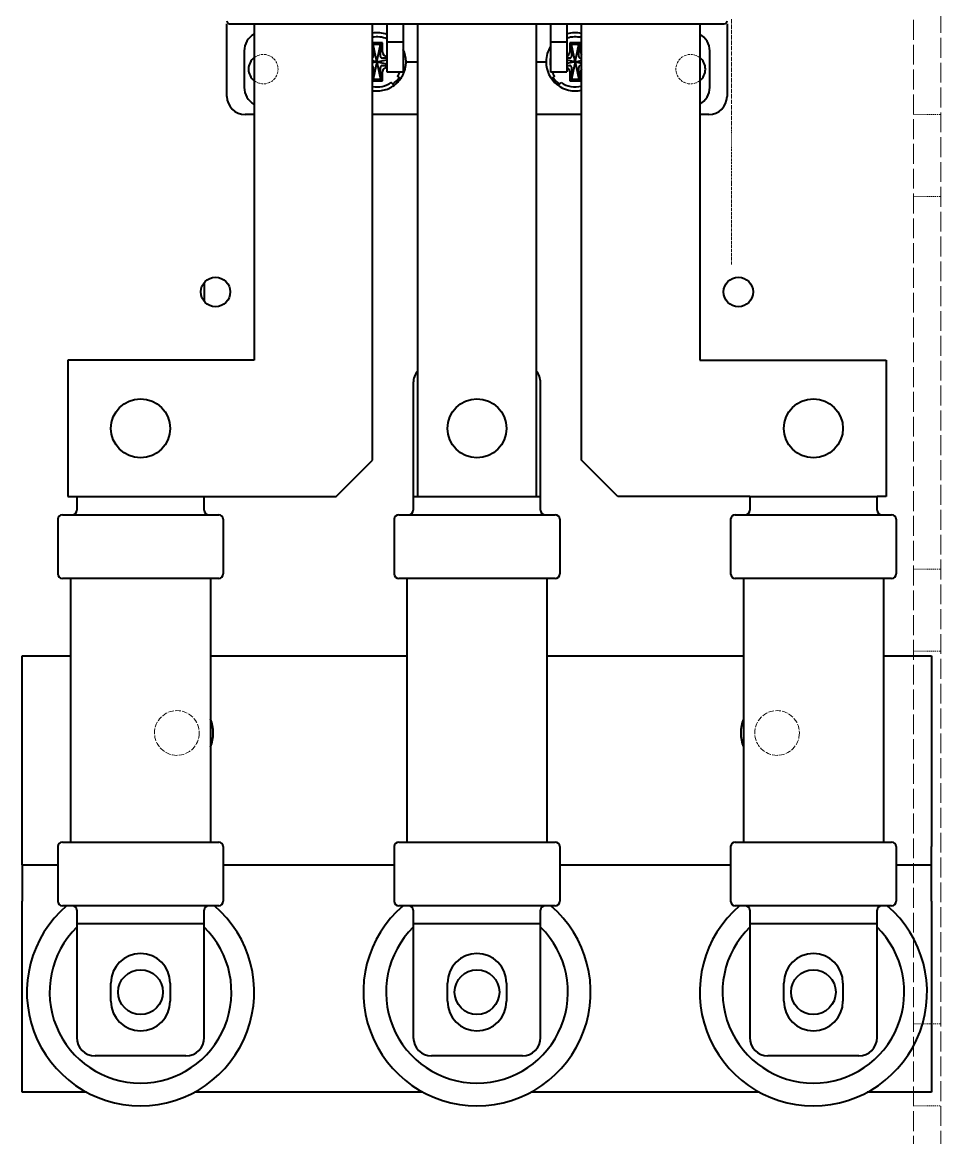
# Model space of a CAD drawing. Header units: inches. Extents: x 6934 to 18973, y 4254 to 7629.
# Drawn here: x 15714.5 to 15815.5, y 5271.8 to 5394.5 of the extents above; entities that cross this region are included whole.
import ezdxf

# ---------------------------------------------------------------- set-up
doc = ezdxf.new("R2010")
doc.units = ezdxf.units.IN
doc.header["$MEASUREMENT"] = 0
doc.linetypes.add('POWER SUPPLY CASE INLINER1$0$DASHED', pattern=[0.2067, 0.1654, -0.0413])
doc.layers.add('POWER SUPPLY CASE INLINER1$0$가려진 것(ISO)', color=2, linetype='POWER SUPPLY CASE INLINER1$0$DASHED', lineweight=18, true_color=0xffff00)
doc.layers.add('POWER SUPPLY CASE INLINER1$0$가시적인 것(ISO)', color=3, linetype='Continuous', lineweight=40, true_color=0x00ff00)

# ---------------------------------------------------------------- blocks, each defined once
blk = doc.blocks.new('POWER SUPPLY CASE INLINER1')
at = {"layer": 'POWER SUPPLY CASE INLINER1$0$가려진 것(ISO)', "ltscale": 13.215807}
blk.add_line((4007.09, 502.83), (4007.09, 1398.83), dxfattribs=at)
at = {"layer": 'POWER SUPPLY CASE INLINER1$0$가려진 것(ISO)', "ltscale": 13.194353}
blk.add_line((4004.09, 805.83), (4004.09, 1285.83), dxfattribs=at)
at = {"layer": 'POWER SUPPLY CASE INLINER1$0$가려진 것(ISO)', "ltscale": 2.856945}
blk.add_line((3984.09, 1140.83), (3984.09, 1128.83), dxfattribs=at)
at = {"layer": 'POWER SUPPLY CASE INLINER1$0$가려진 것(ISO)', "ltscale": 0.714161}
for p, q in [((4004.09, 1130.33), (4007.09, 1130.33)), ((4004.09, 1121.33), (4007.09, 1121.33)), ((4004.09, 1080.33), (4007.09, 1080.33)), ((4004.09, 1071.33), (4007.09, 1071.33)), ((4004.09, 1030.33), (4007.09, 1030.33)), ((4004.09, 1021.33), (4007.09, 1021.33))]:
    blk.add_line(p, q, dxfattribs=at)
at = {"layer": 'POWER SUPPLY CASE INLINER1$0$가려진 것(ISO)', "ltscale": 0.747873}
blk.add_line((3984.09, 1128.83), (3984.09, 1126.83), dxfattribs=at)
at = {"layer": 'POWER SUPPLY CASE INLINER1$0$가려진 것(ISO)', "ltscale": 1.495845}
blk.add_line((3984.09, 1122.83), (3984.09, 1126.83), dxfattribs=at)
at = {"layer": 'POWER SUPPLY CASE INLINER1$0$가려진 것(ISO)', "ltscale": 2.142684}
blk.add_line((3984.09, 1113.83), (3984.09, 1122.83), dxfattribs=at)
at = {"layer": 'POWER SUPPLY CASE INLINER1$0$가려진 것(ISO)', "ltscale": 3.677681}
for centre in [(3923.09, 1062.33), (3989.09, 1062.33)]:
    blk.add_circle(centre, 2.46, dxfattribs=at)
at = {"layer": 'POWER SUPPLY CASE INLINER1$0$가려진 것(ISO)', "ltscale": 1.72551}
for centre, start, end in [((3932.59, 1135.33), 231.9097, 128.0903), ((3979.59, 1135.33), 51.9097, 308.0903)]:
    blk.add_arc(centre, 1.62, start, end, dxfattribs=at)
at = {"layer": 'POWER SUPPLY CASE INLINER1$0$가시적인 것(ISO)'}
for p, q in [((3928.59, 1132.33), (3928.59, 1140.33)), ((3928.89, 1140.33), (3983.29, 1140.33)), ((3931.59, 1140.33), (3931.59, 1103.33)), ((3944.59, 1092.33), (3944.59, 1140.33)), ((3946.19, 1140.33), (3946.19, 1138.33)), ((3947.99, 1140.33), (3947.99, 1138.33)), ((3949.59, 1088.33), (3949.59, 1140.33)), ((3962.59, 1140.33), (3962.59, 1088.33)), ((3964.19, 1140.33), (3964.19, 1138.33)), ((3965.99, 1140.33), (3965.99, 1138.33)), ((3967.59, 1092.33), (3967.59, 1140.33)), ((3980.59, 1140.33), (3980.59, 1103.33)), ((3983.59, 1140.33), (3983.59, 1132.33)), ((3946.19, 1138.33), (3946.19, 1135.03)), ((3946.19, 1138.33), (3947.99, 1138.33)), ((3947.99, 1138.33), (3947.99, 1135.03)), ((3964.19, 1138.33), (3965.99, 1138.33)), ((3964.19, 1138.33), (3964.19, 1135.03)), ((3965.99, 1138.33), (3965.99, 1135.03)), ((3930.49, 1137.33), (3930.49, 1133.33)), ((3945.69, 1138.23), (3944.59, 1138.23)), ((3944.69, 1138.03), (3944.59, 1138.13)), ((3944.69, 1138.03), (3944.69, 1136.73)), ((3945.49, 1138.03), (3944.69, 1138.03)), ((3945.09, 1136.13), (3944.69, 1138.03)), ((3945.09, 1136.13), (3945.49, 1138.03)), ((3945.49, 1138.03), (3945.69, 1138.23)), ((3945.49, 1136.73), (3945.49, 1138.03)), ((3945.69, 1137.24), (3945.69, 1138.23)), ((3966.29, 1138.23), (3966.29, 1137.24)), ((3967.49, 1138.23), (3966.29, 1138.23)), ((3966.49, 1138.03), (3966.29, 1138.23)), ((3966.49, 1138.03), (3966.49, 1136.73)), ((3967.29, 1138.03), (3966.49, 1138.03)), ((3966.89, 1136.13), (3966.49, 1138.03)), ((3966.89, 1136.13), (3967.29, 1138.03)), ((3967.29, 1138.03), (3967.49, 1138.23)), ((3967.29, 1136.73), (3967.29, 1138.03)), ((3967.49, 1137.24), (3967.49, 1138.23)), ((3981.69, 1133.33), (3981.69, 1137.33)), ((3945.09, 1136.13), (3944.59, 1136.24)), ((3945.09, 1136.13), (3944.59, 1136.03)), ((3945.09, 1136.13), (3944.69, 1134.23)), ((3945.09, 1136.13), (3946.19, 1136.36)), ((3945.09, 1136.13), (3946.19, 1135.9)), ((3945.09, 1136.13), (3945.49, 1134.23)), ((3946.19, 1136.53), (3945.69, 1136.53)), ((3948.59, 1136.13), (3949.59, 1136.13)), ((3962.59, 1136.13), (3963.39, 1136.13)), ((3964.18, 1136.61), (3964.19, 1136.61)), ((3966.29, 1136.53), (3965.99, 1136.53)), ((3966.89, 1136.13), (3965.99, 1136.32)), ((3966.89, 1136.13), (3965.99, 1135.94)), ((3966.89, 1136.13), (3966.49, 1134.23)), ((3966.89, 1136.13), (3967.59, 1136.28)), ((3966.89, 1136.13), (3967.59, 1135.98)), ((3966.89, 1136.13), (3967.29, 1134.23)), ((3967.59, 1136.53), (3967.49, 1136.53)), ((3944.69, 1135.53), (3944.69, 1134.23)), ((3945.49, 1134.23), (3945.49, 1135.53)), ((3945.69, 1135.73), (3946.19, 1135.73)), ((3945.69, 1134.03), (3945.69, 1135.03)), ((3946.19, 1135.03), (3947.99, 1135.03)), ((3964.18, 1135.65), (3964.19, 1135.65)), ((3964.19, 1135.03), (3965.99, 1135.03)), ((3965.99, 1135.73), (3966.29, 1135.73)), ((3966.29, 1135.03), (3966.29, 1134.03)), ((3966.49, 1135.53), (3966.49, 1134.23)), ((3967.29, 1134.23), (3967.29, 1135.53)), ((3967.49, 1135.73), (3967.59, 1135.73)), ((3967.49, 1134.03), (3967.49, 1135.03)), ((3944.69, 1134.23), (3944.59, 1134.13)), ((3944.59, 1134.03), (3945.69, 1134.03)), ((3944.69, 1134.23), (3945.49, 1134.23)), ((3945.49, 1134.23), (3945.69, 1134.03)), ((3947.41, 1133.93), (3947.11, 1133.93)), ((3964.87, 1133.93), (3964.56, 1133.93)), ((3966.49, 1134.23), (3966.29, 1134.03)), ((3966.29, 1134.03), (3967.49, 1134.03)), ((3966.49, 1134.23), (3967.29, 1134.23)), ((3967.29, 1134.23), (3967.49, 1134.03)), ((3931.59, 1130.33), (3930.59, 1130.33)), ((3949.59, 1130.33), (3944.59, 1130.33)), ((3967.59, 1130.33), (3962.59, 1130.33)), ((3981.59, 1130.33), (3980.59, 1130.33)), ((3926.09, 1111.86), (3926.09, 1109.8)), ((3931.59, 1103.33), (3911.09, 1103.33)), ((3911.09, 1103.33), (3911.09, 1088.33)), ((3980.59, 1103.33), (4001.09, 1103.33)), ((4001.09, 1103.33), (4001.09, 1088.33)), ((3949.09, 1100.83), (3949.09, 1088.33)), ((3963.09, 1088.33), (3963.09, 1100.83)), ((3940.59, 1088.33), (3944.59, 1092.33)), ((3971.59, 1088.33), (3967.59, 1092.33)), ((3911.09, 1088.33), (3912.09, 1088.33)), ((3912.09, 1088.33), (3912.09, 1086.83)), ((3912.09, 1088.33), (3926.09, 1088.33)), ((3926.09, 1086.83), (3926.09, 1088.33)), ((3926.09, 1088.33), (3940.59, 1088.33)), ((3949.09, 1088.33), (3949.09, 1086.83)), ((3949.09, 1088.33), (3963.09, 1088.33)), ((3963.09, 1086.83), (3963.09, 1088.33)), ((3986.09, 1088.33), (3971.59, 1088.33)), ((3986.09, 1088.33), (3986.09, 1086.83)), ((3986.09, 1088.33), (4000.09, 1088.33)), ((4000.09, 1086.83), (4000.09, 1088.33)), ((4001.09, 1088.33), (4000.09, 1088.33)), ((3909.99, 1085.83), (3909.99, 1079.83)), ((3910.49, 1086.33), (3927.69, 1086.33)), ((3928.19, 1085.83), (3928.19, 1079.83)), ((3946.99, 1085.83), (3946.99, 1079.83)), ((3947.49, 1086.33), (3964.69, 1086.33)), ((3965.19, 1085.83), (3965.19, 1079.83)), ((3983.99, 1085.83), (3983.99, 1079.83)), ((3984.49, 1086.33), (4001.69, 1086.33)), ((4002.19, 1085.83), (4002.19, 1079.83)), ((3927.69, 1079.33), (3910.49, 1079.33)), ((3911.39, 1079.33), (3911.39, 1050.33)), ((3926.79, 1079.33), (3926.79, 1050.33)), ((3964.69, 1079.33), (3947.49, 1079.33)), ((3948.39, 1079.33), (3948.39, 1050.33)), ((3963.79, 1079.33), (3963.79, 1050.33)), ((4001.69, 1079.33), (3984.49, 1079.33)), ((3985.39, 1079.33), (3985.39, 1050.33)), ((4000.79, 1079.33), (4000.79, 1050.33)), ((3906.09, 1049.83), (3906.09, 1070.83)), ((3906.09, 1070.83), (3911.39, 1070.83)), ((3926.79, 1070.83), (3948.39, 1070.83)), ((3963.79, 1070.83), (3985.39, 1070.83)), ((4000.79, 1070.83), (4006.09, 1070.83)), ((4006.09, 1070.83), (4006.09, 1049.83)), ((3910.49, 1050.33), (3927.69, 1050.33)), ((3947.49, 1050.33), (3964.69, 1050.33)), ((3984.49, 1050.33), (4001.69, 1050.33)), ((3906.09, 1047.83), (3906.09, 1049.83)), ((3909.99, 1049.83), (3909.99, 1043.83)), ((3928.19, 1049.83), (3928.19, 1043.83)), ((3946.99, 1049.83), (3946.99, 1043.83)), ((3965.19, 1049.83), (3965.19, 1043.83)), ((3983.99, 1049.83), (3983.99, 1043.83)), ((4002.19, 1049.83), (4002.19, 1043.83)), ((4006.09, 1047.83), (4006.09, 1049.83)), ((3906.09, 1047.83), (3909.99, 1047.83)), ((3906.09, 1047.83), (3906.09, 1043.83)), ((3928.19, 1047.83), (3946.99, 1047.83)), ((3965.19, 1047.83), (3983.99, 1047.83)), ((4002.19, 1047.83), (4006.09, 1047.83)), ((4006.09, 1043.83), (4006.09, 1047.83)), ((3906.09, 1022.83), (3906.09, 1043.83)), ((4006.09, 1043.83), (4006.09, 1022.83)), ((3927.69, 1043.33), (3910.49, 1043.33)), ((3912.09, 1042.83), (3912.09, 1041.33)), ((3926.09, 1041.33), (3926.09, 1042.83)), ((3964.69, 1043.33), (3947.49, 1043.33)), ((3949.09, 1042.83), (3949.09, 1041.33)), ((3963.09, 1041.33), (3963.09, 1042.83)), ((4001.69, 1043.33), (3984.49, 1043.33)), ((3986.09, 1042.83), (3986.09, 1041.33)), ((4000.09, 1041.33), (4000.09, 1042.83)), ((3912.09, 1041.33), (3912.09, 1028.83)), ((3926.09, 1041.33), (3912.09, 1041.33)), ((3926.09, 1028.83), (3926.09, 1041.33)), ((3949.09, 1041.33), (3949.09, 1028.83)), ((3963.09, 1041.33), (3949.09, 1041.33)), ((3963.09, 1028.83), (3963.09, 1041.33)), ((3986.09, 1041.33), (3986.09, 1028.83)), ((4000.09, 1041.33), (3986.09, 1041.33)), ((4000.09, 1028.83), (4000.09, 1041.33)), ((3915.84, 1032.83), (3915.84, 1034.83)), ((3922.34, 1034.83), (3922.34, 1032.83)), ((3952.84, 1032.83), (3952.84, 1034.83)), ((3959.34, 1034.83), (3959.34, 1032.83)), ((3989.84, 1032.83), (3989.84, 1034.83)), ((3996.34, 1034.83), (3996.34, 1032.83)), ((3924.09, 1026.83), (3914.09, 1026.83)), ((3961.09, 1026.83), (3951.09, 1026.83)), ((3998.09, 1026.83), (3988.09, 1026.83)), ((3913.15, 1022.83), (3906.09, 1022.83)), ((3950.15, 1022.83), (3925.02, 1022.83)), ((3987.15, 1022.83), (3962.02, 1022.83)), ((4006.09, 1022.83), (3999.02, 1022.83))]:
    blk.add_line(p, q, dxfattribs=at)
for centre, radius in [((3927.34, 1110.83), 1.62), ((3984.84, 1110.83), 1.62), ((3919.09, 1095.83), 3.25), ((3956.09, 1095.83), 3.25), ((3993.09, 1095.83), 3.25), ((3919.09, 1033.83), 2.46), ((3956.09, 1033.83), 2.46), ((3993.09, 1033.83), 2.46)]:
    blk.add_circle(centre, radius, dxfattribs=at)
for centre, radius, start, end in [((3928.89, 1140.63), 0.3, 180, 270), ((3983.29, 1140.63), 0.3, 270, 0), ((3932.59, 1137.33), 2.1, 118.4369, 180), ((3945.09, 1136.13), 3.2, 69.8945, 98.9893), ((3945.09, 1136.13), 2.75, 66.4218, 100.4757), ((3966.89, 1136.13), 3.2, 77.3644, 106.3348), ((3966.89, 1136.13), 2.75, 75.2533, 109.1033), ((3979.59, 1137.33), 2.1, 0, 61.5631), ((3945.09, 1136.13), 3.2, 0.4297, 25.0078), ((3966.89, 1136.13), 3.2, 147.5383, 179.5703), ((3932.59, 1135.33), 1.62, 128.0903, 231.9097), ((3966.89, 1136.13), 2.75, 169.0575, 190.9425), ((3979.59, 1135.33), 1.62, 308.0903, 51.9097), ((3945.09, 1136.13), 2.75, 325.4757, 336.4218), ((3966.89, 1136.13), 2.75, 203.5782, 214.5243), ((3945.09, 1136.13), 2.75, 259.5243, 304.5243), ((3945.09, 1136.13), 2.99, 305.3602, 324.6398), ((3966.89, 1136.13), 2.99, 215.3602, 234.6398), ((3966.89, 1136.13), 2.75, 235.4757, 284.7467), ((3930.59, 1132.33), 2, 180, 270), ((3932.59, 1133.33), 2.1, 180, 241.5631), ((3979.59, 1133.33), 2.1, 298.4369, 0), ((3981.59, 1132.33), 2, 270, 0), ((3951.09, 1100.83), 2, 138.5904, 180), ((3961.09, 1100.83), 2, 0, 41.4096), ((3911.59, 1086.83), 0.5, 270, 0), ((3926.59, 1086.83), 0.5, 180, 270), ((3948.59, 1086.83), 0.5, 270, 0), ((3963.59, 1086.83), 0.5, 180, 270), ((3985.59, 1086.83), 0.5, 270, 0), ((4000.59, 1086.83), 0.5, 180, 270), ((3910.49, 1085.83), 0.5, 90, 180), ((3927.69, 1085.83), 0.5, 0, 90), ((3947.49, 1085.83), 0.5, 90, 180), ((3964.69, 1085.83), 0.5, 0, 90), ((3984.49, 1085.83), 0.5, 90, 180), ((4001.69, 1085.83), 0.5, 0, 90), ((3910.49, 1079.83), 0.5, 180, 270), ((3927.69, 1079.83), 0.5, 270, 0), ((3947.49, 1079.83), 0.5, 180, 270), ((3964.69, 1079.83), 0.5, 270, 0), ((3984.49, 1079.83), 0.5, 180, 270), ((4001.69, 1079.83), 0.5, 270, 0), ((3923.09, 1062.33), 4, 337.6684, 22.3316), ((3989.09, 1062.33), 4, 157.6684, 202.3316), ((3910.49, 1049.83), 0.5, 90, 180), ((3927.69, 1049.83), 0.5, 0, 90), ((3947.49, 1049.83), 0.5, 90, 180), ((3964.69, 1049.83), 0.5, 0, 90), ((3984.49, 1049.83), 0.5, 90, 180), ((4001.69, 1049.83), 0.5, 0, 90), ((3910.49, 1043.83), 0.5, 180, 270), ((3927.69, 1043.83), 0.5, 270, 0), ((3947.49, 1043.83), 0.5, 180, 270), ((3964.69, 1043.83), 0.5, 270, 0), ((3984.49, 1043.83), 0.5, 180, 270), ((4001.69, 1043.83), 0.5, 270, 0), ((3919.09, 1033.83), 12.5, 130.5358, 49.4642), ((3911.59, 1042.83), 0.5, 0, 90), ((3926.59, 1042.83), 0.5, 90, 180), ((3956.09, 1033.83), 12.5, 130.5358, 49.4642), ((3948.59, 1042.83), 0.5, 0, 90), ((3963.59, 1042.83), 0.5, 90, 180), ((3993.09, 1033.83), 12.5, 130.5358, 49.4642), ((3985.59, 1042.83), 0.5, 0, 90), ((4000.59, 1042.83), 0.5, 90, 180), ((3919.09, 1033.83), 10, 134.427, 45.573), ((3956.09, 1033.83), 10, 134.427, 45.573), ((3993.09, 1033.83), 10, 134.427, 45.573), ((3919.09, 1034.83), 3.25, 0, 180), ((3956.09, 1034.83), 3.25, 0, 180), ((3993.09, 1034.83), 3.25, 0, 180), ((3919.09, 1032.83), 3.25, 180, 0), ((3956.09, 1032.83), 3.25, 180, 0), ((3993.09, 1032.83), 3.25, 180, 0), ((3914.09, 1028.83), 2, 180, 270), ((3924.09, 1028.83), 2, 270, 0), ((3951.09, 1028.83), 2, 180, 270), ((3961.09, 1028.83), 2, 270, 0), ((3988.09, 1028.83), 2, 180, 270), ((3998.09, 1028.83), 2, 270, 0)]:
    blk.add_arc(centre, radius, start, end, dxfattribs=at)
for centre, major_axis, ratio, start_param, end_param in [((3946.23, 1137.27), (0.393, 0.393), 0.939231, 2.387521, 3.886534), ((3965.75, 1137.27), (-0.393, 0.393), 0.939231, 2.783847, 3.895664), ((3968.03, 1137.27), (0.393, 0.393), 0.939231, 2.387521, 3.006719), ((3966.89, 1136.13), (3.2, 0), 1, 3.141743, 4.932922), ((3946.23, 1134.99), (0.393, -0.393), 0.939231, 2.396652, 3.895664), ((3965.75, 1134.99), (-0.393, -0.393), 0.939231, 2.387521, 3.499338), ((3968.03, 1134.99), (0.393, -0.393), 0.939231, 3.276467, 3.895664)]:
    blk.add_ellipse(centre, major_axis=major_axis, ratio=ratio, start_param=start_param, end_param=end_param, dxfattribs=at)
for points, knots in [([(3944.59, 1136.56), (3944.6, 1136.57), (3944.62, 1136.58), (3944.64, 1136.61), (3944.65, 1136.62), (3944.67, 1136.66), (3944.68, 1136.68), (3944.69, 1136.71), (3944.69, 1136.71), (3944.69, 1136.71)], [0.0251375, 0.0251375, 0.0251375, 0.0251375, 0.02992512, 0.02992512, 0.03600078, 0.03600078, 0.04207644, 0.04207644, 0.04275217, 0.04275217, 0.04275217, 0.04275217]), ([(3944.59, 1132.97), (3944.64, 1132.96), (3944.69, 1132.96), (3944.74, 1132.95), (3944.75, 1132.95), (3944.75, 1132.95), (3944.76, 1132.95), (3944.98, 1132.93), (3945.2, 1132.93), (3945.42, 1132.95), (3945.64, 1132.97), (3945.86, 1133.02), (3946.07, 1133.09), (3946.07, 1133.09), (3946.08, 1133.09), (3946.09, 1133.09), (3946.29, 1133.16), (3946.49, 1133.25), (3946.67, 1133.35), (3946.68, 1133.36), (3946.7, 1133.37), (3946.71, 1133.37), (3946.89, 1133.48), (3947.06, 1133.6), (3947.21, 1133.74), (3947.23, 1133.75), (3947.24, 1133.77), (3947.26, 1133.78), (3947.41, 1133.92), (3947.54, 1134.07), (3947.66, 1134.23), (3947.68, 1134.25), (3947.7, 1134.28), (3947.71, 1134.3), (3947.82, 1134.46), (3947.92, 1134.63), (3948, 1134.81), (3948.02, 1134.84), (3948.03, 1134.88), (3948.04, 1134.91), (3948.12, 1135.08), (3948.17, 1135.27), (3948.21, 1135.45), (3948.22, 1135.5), (3948.23, 1135.54), (3948.24, 1135.58), (3948.27, 1135.76), (3948.29, 1135.95), (3948.29, 1136.13)], [0.4495257, 0.4495257, 0.4495257, 0.4495257, 0.4650183, 0.4650183, 0.4650183, 0.4666667, 0.4666667, 0.4666667, 0.5333333, 0.5333333, 0.5333333, 0.6, 0.6, 0.6, 0.6023534, 0.6023534, 0.6023534, 0.6666667, 0.6666667, 0.6666667, 0.6710213, 0.6710213, 0.6710213, 0.7333333, 0.7333333, 0.7333333, 0.7396885, 0.7396885, 0.7396885, 0.8, 0.8, 0.8, 0.8083546, 0.8083546, 0.8083546, 0.8666667, 0.8666667, 0.8666667, 0.8770191, 0.8770191, 0.8770191, 0.9333333, 0.9333333, 0.9333333, 0.9456908, 0.9456908, 0.9456908, 1, 1, 1, 1]), ([(3945.49, 1136.71), (3945.49, 1136.71), (3945.49, 1136.71), (3945.49, 1136.68), (3945.5, 1136.66), (3945.52, 1136.62), (3945.53, 1136.61), (3945.56, 1136.58), (3945.58, 1136.57), (3945.62, 1136.55), (3945.64, 1136.54), (3945.66, 1136.53), (3945.66, 1136.53), (3945.67, 1136.53)], [-0.22101525, -0.22101525, -0.22101525, -0.22101525, -0.22033952, -0.22033952, -0.21426387, -0.21426387, -0.20818821, -0.20818821, -0.20211255, -0.20211255, -0.19603689, -0.19603689, -0.19536116, -0.19536116, -0.19536116, -0.19536116]), ([(3948.29, 1136.16), (3948.29, 1136.15), (3948.3, 1136.15), (3948.31, 1136.15), (3948.33, 1136.14), (3948.35, 1136.14), (3948.38, 1136.14), (3948.4, 1136.14), (3948.44, 1136.13), (3948.47, 1136.13), (3948.51, 1136.13), (3948.55, 1136.13), (3948.59, 1136.13)], [0, 0, 0, 0, 0.25, 0.25, 0.25, 0.5, 0.5, 0.5, 0.75, 0.75, 0.75, 1, 1, 1, 1]), ([(3963.39, 1136.13), (3963.43, 1136.13), (3963.47, 1136.13), (3963.5, 1136.13), (3963.54, 1136.13), (3963.57, 1136.14), (3963.6, 1136.14), (3963.63, 1136.14), (3963.65, 1136.14), (3963.66, 1136.15), (3963.68, 1136.15), (3963.69, 1136.15), (3963.69, 1136.16)], [0, 0, 0, 0, 0.25, 0.25, 0.25, 0.5, 0.5, 0.5, 0.75, 0.75, 0.75, 1, 1, 1, 1]), ([(3966.31, 1136.53), (3966.31, 1136.53), (3966.31, 1136.53), (3966.34, 1136.54), (3966.36, 1136.55), (3966.39, 1136.57), (3966.41, 1136.58), (3966.44, 1136.61), (3966.45, 1136.62), (3966.47, 1136.66), (3966.48, 1136.68), (3966.49, 1136.71), (3966.49, 1136.71), (3966.49, 1136.71)], [0.01709808, 0.01709808, 0.01709808, 0.01709808, 0.01777381, 0.01777381, 0.02384946, 0.02384946, 0.02992512, 0.02992512, 0.03600078, 0.03600078, 0.04207644, 0.04207644, 0.04275217, 0.04275217, 0.04275217, 0.04275217]), ([(3967.29, 1136.71), (3967.29, 1136.71), (3967.29, 1136.71), (3967.29, 1136.68), (3967.3, 1136.66), (3967.32, 1136.62), (3967.33, 1136.61), (3967.36, 1136.58), (3967.38, 1136.57), (3967.42, 1136.55), (3967.44, 1136.54), (3967.46, 1136.53), (3967.46, 1136.53), (3967.47, 1136.53)], [-0.22101525, -0.22101525, -0.22101525, -0.22101525, -0.22033952, -0.22033952, -0.21426387, -0.21426387, -0.20818821, -0.20818821, -0.20211255, -0.20211255, -0.19603689, -0.19603689, -0.19536116, -0.19536116, -0.19536116, -0.19536116]), ([(3944.69, 1135.55), (3944.69, 1135.56), (3944.69, 1135.56), (3944.68, 1135.58), (3944.67, 1135.6), (3944.65, 1135.64), (3944.64, 1135.66), (3944.62, 1135.68), (3944.6, 1135.69), (3944.59, 1135.7)], [-0.22101525, -0.22101525, -0.22101525, -0.22101525, -0.22033952, -0.22033952, -0.21426387, -0.21426387, -0.20818821, -0.20818821, -0.20340059, -0.20340059, -0.20340059, -0.20340059]), ([(3945.67, 1135.73), (3945.66, 1135.73), (3945.66, 1135.73), (3945.64, 1135.73), (3945.62, 1135.72), (3945.58, 1135.7), (3945.56, 1135.69), (3945.53, 1135.66), (3945.52, 1135.64), (3945.5, 1135.6), (3945.49, 1135.58), (3945.49, 1135.56), (3945.49, 1135.56), (3945.49, 1135.55)], [0.01709808, 0.01709808, 0.01709808, 0.01709808, 0.01777381, 0.01777381, 0.02384946, 0.02384946, 0.02992512, 0.02992512, 0.03600078, 0.03600078, 0.04207644, 0.04207644, 0.04275217, 0.04275217, 0.04275217, 0.04275217]), ([(3966.49, 1135.55), (3966.49, 1135.56), (3966.49, 1135.56), (3966.48, 1135.58), (3966.47, 1135.6), (3966.45, 1135.64), (3966.44, 1135.66), (3966.41, 1135.69), (3966.39, 1135.7), (3966.36, 1135.72), (3966.34, 1135.73), (3966.31, 1135.73), (3966.31, 1135.73), (3966.31, 1135.73)], [-0.22101525, -0.22101525, -0.22101525, -0.22101525, -0.22033952, -0.22033952, -0.21426387, -0.21426387, -0.20818821, -0.20818821, -0.20211255, -0.20211255, -0.19603689, -0.19603689, -0.19536116, -0.19536116, -0.19536116, -0.19536116]), ([(3967.47, 1135.73), (3967.46, 1135.73), (3967.46, 1135.73), (3967.44, 1135.73), (3967.42, 1135.72), (3967.38, 1135.7), (3967.36, 1135.69), (3967.33, 1135.66), (3967.32, 1135.64), (3967.3, 1135.6), (3967.29, 1135.58), (3967.29, 1135.56), (3967.29, 1135.56), (3967.29, 1135.55)], [0.01709808, 0.01709808, 0.01709808, 0.01709808, 0.01777381, 0.01777381, 0.02384946, 0.02384946, 0.02992512, 0.02992512, 0.03600078, 0.03600078, 0.04207644, 0.04207644, 0.04275217, 0.04275217, 0.04275217, 0.04275217])]:
    blk.add_open_spline(points, degree=3, knots=knots, dxfattribs=at)
for points in [[(3944.69, 1136.71), (3944.69, 1136.72), (3944.69, 1136.73), (3944.69, 1136.73)], [(3945.49, 1136.71), (3945.49, 1136.72), (3945.49, 1136.73), (3945.49, 1136.73)], [(3945.67, 1136.53), (3945.67, 1136.53), (3945.68, 1136.53), (3945.69, 1136.53)], [(3948.29, 1136.13), (3948.29, 1136.14), (3948.29, 1136.14), (3948.29, 1136.15), (3948.29, 1136.16)], [(3963.69, 1136.16), (3963.69, 1136.15), (3963.69, 1136.14), (3963.69, 1136.14), (3963.69, 1136.13)], [(3966.31, 1136.53), (3966.3, 1136.53), (3966.29, 1136.53), (3966.29, 1136.53)], [(3966.49, 1136.71), (3966.49, 1136.72), (3966.49, 1136.73), (3966.49, 1136.73)], [(3967.29, 1136.71), (3967.29, 1136.72), (3967.29, 1136.73), (3967.29, 1136.73)], [(3967.47, 1136.53), (3967.47, 1136.53), (3967.48, 1136.53), (3967.49, 1136.53)], [(3944.69, 1135.55), (3944.69, 1135.55), (3944.69, 1135.54), (3944.69, 1135.53)], [(3945.49, 1135.55), (3945.49, 1135.55), (3945.49, 1135.54), (3945.49, 1135.53)], [(3945.67, 1135.73), (3945.67, 1135.73), (3945.68, 1135.73), (3945.69, 1135.73)], [(3966.31, 1135.73), (3966.3, 1135.73), (3966.29, 1135.73), (3966.29, 1135.73)], [(3966.49, 1135.55), (3966.49, 1135.55), (3966.49, 1135.54), (3966.49, 1135.53)], [(3967.29, 1135.55), (3967.29, 1135.55), (3967.29, 1135.54), (3967.29, 1135.53)], [(3967.47, 1135.73), (3967.47, 1135.73), (3967.48, 1135.73), (3967.49, 1135.73)]]:
    blk.add_open_spline(points, degree=3, dxfattribs=at)
for points, weights in [([(3947.68, 1134.25), (3947.5, 1134.42), (3947.35, 1134.57)], [1.17025125093, 1.25233484816, 1.33228603946]), ([(3964.62, 1134.57), (3964.47, 1134.42), (3964.3, 1134.25)], [1.33228603951, 1.25233484819, 1.17025125092]), ([(3946.65, 1133.87), (3946.8, 1133.72), (3946.97, 1133.54)], [1.33228603951, 1.25233484819, 1.17025125092]), ([(3965.01, 1133.54), (3965.18, 1133.72), (3965.33, 1133.87)], [1.17025125092, 1.25233484819, 1.33228603951])]:
    blk.add_rational_spline(points, weights, degree=2, dxfattribs=at)

msp = doc.modelspace()

# ---------------------------------------------------------------- block references
msp.add_blockref('POWER SUPPLY CASE INLINER1', (11808.399, 4254.001))

doc.saveas('drawing.dxf')
